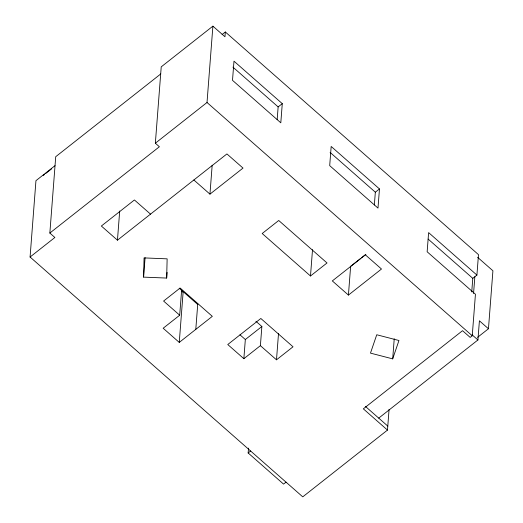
<?xml version="1.0" encoding="UTF-8"?>
<svg xmlns="http://www.w3.org/2000/svg" width="523" height="523" viewBox="0 0 523 523"><rect width="100%" height="100%" fill="white"/><g stroke="black" fill="none" stroke-linecap="round" stroke-linejoin="round"><path stroke-width="0.78" d="M143.59 277.125L144.067 257.904L167.138 258.846L166.66 278.066L143.59 277.125L145.087 257.63M389.079 409.319L387.484 430.083L302.752 496.85L30.079 257.022L35.95 180.677L55.026 165.647M30.079 257.022L54.876 237.481L49.848 233.055L55.719 156.71L160.77 73.933M150.519 214.129L134.418 199.969L101.351 226.028L117.453 240.188L119.695 211.031M49.848 233.055L159.378 146.747L155.351 143.21L161.228 66.859L212.894 26.15L224.968 36.767L225.335 31.975L478.486 254.636L476.917 275.085L472.785 278.341L471.739 291.912M166.66 278.066L167.099 272.378M179.696 315.212L163.594 301.052L180.128 288.023L212.325 316.343L179.258 342.402L163.163 328.241L179.696 315.212L181.612 290.298M179.258 342.402L183.096 292.566L181.304 290.991M155.351 143.21L207.016 102.495L212.894 26.15M195.792 329.372L197.759 303.817M193.856 179.984L209.952 194.144L212.175 165.255M261.866 326.502L260.395 345.664L276.49 359.824L293.024 346.795L260.827 318.481L227.76 344.533L243.862 358.693L245.333 339.525L261.866 326.502L255.904 321.253M286.048 482.16L283.564 484.115L248.15 452.964L248.523 448.126M277.164 119.682L278.144 106.908L282.276 103.646L233.984 61.171L232.506 80.333L280.805 122.813L282.276 103.646M276.49 359.824L278.517 333.471M310.492 275.987L327.025 262.964L278.726 220.484L262.193 233.513L310.492 275.987L312.519 249.634M348.423 295.083L381.489 269.025L365.387 254.864L332.321 280.923L348.423 295.083L350.632 266.331L360.17 258.82M374.35 204.97L375.337 192.196L379.469 188.94L331.17 146.46L329.699 165.628L377.992 208.102L379.469 188.94M392.688 358.87L398.951 340.506L376.743 334.759L370.474 353.123L392.688 358.87L394.231 338.78M473.557 293.481L474.851 276.713M387.484 430.083L363.335 408.842L462.535 330.68L470.177 337.407L472.243 335.773L475.44 294.246L427.147 251.772L428.618 232.604L476.917 275.085M378.73 418.125L477.93 339.957L479.408 320.795L488.462 328.758L477.584 337.328M488.462 328.758L492.921 270.777L477.643 257.342M43.187 175.506L44.468 174.499M45.749 173.486L51.522 168.936M222.131 34.505L225.335 31.975M117.453 240.188L226.923 153.925L243.018 168.086L209.952 194.144M361.445 257.813L365.897 254.309M243.862 358.693L260.395 345.664M248.15 452.964L250.628 451.009M330.098 152.402L375.337 192.196M232.905 67.114L278.144 106.908M428.154 239.089L472.785 278.341M472.204 334.923L477.93 339.957M207.016 102.495L472.243 335.773M365.453 406.443L387.791 426.088M239.965 334.805L245.333 339.525M179.226 288.199L197.707 304.458"/></g></svg>
